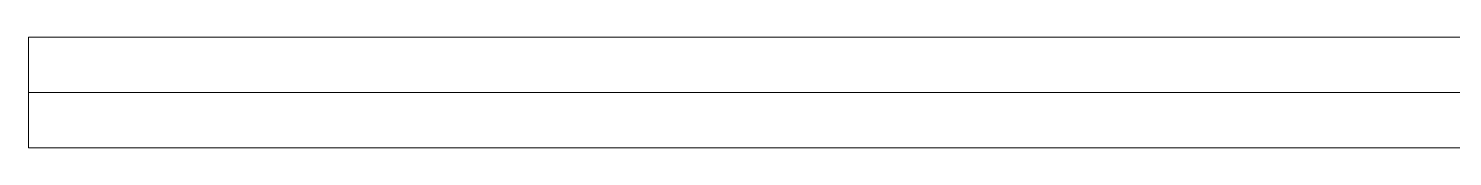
# Model space of a CAD drawing. Header units: millimetres. Extents: x -677815 to 476396, y -125373 to 39000.
# Drawn here: x 133370 to 134654, y 12000 to 12100 of the extents above; entities that cross this region are included whole.
import ezdxf

# ---------------------------------------------------------------- set-up
doc = ezdxf.new("R2010")
doc.units = ezdxf.units.MM
doc.layers.add('AM_BOR', color=4, linetype='Continuous', lineweight=25)
doc.layers.add('Xref building Toll$0$C-PRKG', color=70, linetype='Continuous', lineweight=9)

# ---------------------------------------------------------------- blocks, each defined once
blk = doc.blocks.new('Xref building Toll$0$_SBAMHE3-3200X1550 Parking 90_1 - MHE3 3_2 X 1_550-1677613-MASTER GROUND FLOOR')
at = {"layer": 'Xref building Toll$0$C-PRKG'}
for p, q in [((50, 3200), (-50, 3200)), ((-50, 3200), (-50, 0)), ((-50, 0), (-50, 3200)), ((-50, 3200), (50, 3200)), ((-50, 3200), (-50, 3200)), ((0, 0), (0, 3200)), ((50, 0), (50, 3200)), ((50, 3200), (50, 0)), ((50, 3200), (50, 3200))]:
    blk.add_line(p, q, dxfattribs=at)
blk = doc.blocks.new('Xref building Toll$0$building block 28092016')
at = {"layer": 'Xref building Toll$0$C-PRKG', "rotation": 90}
blk.add_blockref('Xref building Toll$0$_SBAMHE3-3200X1550 Parking 90_1 - MHE3 3_2 X 1_550-1677613-MASTER GROUND FLOOR', (859119.6, -659449.5), dxfattribs=at)
blk = doc.blocks.new('Xref building Toll')
blk.add_blockref('Xref building Toll$0$building block 28092016', (-722549.6, 671499.5))

msp = doc.modelspace()

# ---------------------------------------------------------------- block references
at = {"layer": 'AM_BOR'}
msp.add_blockref('Xref building Toll', (0, 0), dxfattribs=at)

doc.saveas('drawing.dxf')
